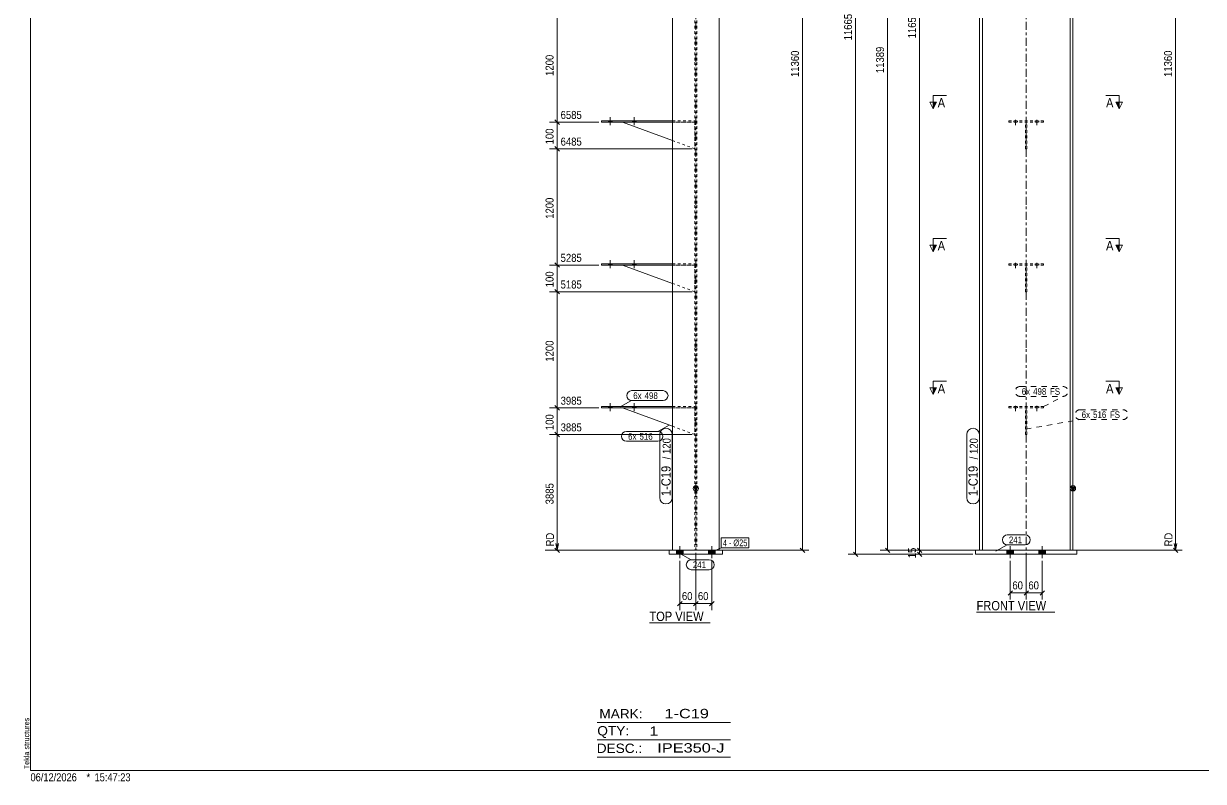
# Model space of a CAD drawing. Header units: millimetres. Extents: x 2 to 825, y 1 to 579.
# Drawn here: x 2.4 to 444.8, y 1 to 285.1 of the extents above; entities that cross this region are included whole.
import ezdxf

# ---------------------------------------------------------------- set-up
doc = ezdxf.new("R2010")
doc.units = ezdxf.units.MM
for name, pattern in [('XKITLINE00', [0]), ('XKITLINE01', [4, 1, -1, 1, -1]), ('XKITLINE02', [4, 2, -2]), ('XKITLINE03', [6, 3, -1, 1, -1])]:
    doc.linetypes.add(name, pattern=pattern)
for name, color, linetype, lineweight in [('Bolt', 3, 'Continuous', 0), ('BoltMark', 7, 'Continuous', 0), ('Dimensions', 7, 'Continuous', 0), ('DrawingSheet', 5, 'Continuous', 0), ('OtherObjectType', 7, 'Continuous', 0), ('Part', 2, 'Continuous', 0), ('PartMark', 7, 'Continuous', 0), ('Section', 6, 'Continuous', 0)]:
    doc.layers.add(name, color=color, linetype=linetype, lineweight=lineweight)
doc.styles.add('ARIAL', font='ARIAL.TTF')
doc.styles.add('ARIAL_NARROW', font='ARIALN.TTF')

# ---------------------------------------------------------------- blocks, each defined once
blk = doc.blocks.new('*A8')
at = {"layer": 'Bolt', "color": 3, "linetype": 'XKITLINE02', "lineweight": 0}
for p, q in [((373.65, 248.17), (373.65, 248.67)), ((373.65, 248.17), (373.65, 248.67)), ((374.35, 247.01), (374.35, 250.01)), ((374.35, 247.01), (374.35, 250.01)), ((375.05, 248.17), (375.05, 248.67)), ((375.05, 248.17), (375.05, 248.67)), ((381.65, 248.17), (381.65, 248.67)), ((381.65, 248.17), (381.65, 248.67)), ((382.35, 247.01), (382.35, 250.01)), ((382.35, 247.01), (382.35, 250.01)), ((383.05, 248.17), (383.05, 248.67)), ((383.05, 248.17), (383.05, 248.67))]:
    blk.add_line(p, q, dxfattribs=at)
blk = doc.blocks.new('*A9')
at = {"layer": 'Bolt', "color": 3, "linetype": 'XKITLINE02', "lineweight": 0}
for p, q in [((373.65, 194.59), (373.65, 195.09)), ((373.65, 194.59), (373.65, 195.09)), ((374.35, 193.43), (374.35, 196.43)), ((374.35, 193.43), (374.35, 196.43)), ((375.05, 194.59), (375.05, 195.09)), ((375.05, 194.59), (375.05, 195.09)), ((381.65, 194.59), (381.65, 195.09)), ((381.65, 194.59), (381.65, 195.09)), ((382.35, 193.43), (382.35, 196.43)), ((382.35, 193.43), (382.35, 196.43)), ((383.05, 194.59), (383.05, 195.09)), ((383.05, 194.59), (383.05, 195.09))]:
    blk.add_line(p, q, dxfattribs=at)
blk = doc.blocks.new('*A10')
at = {"layer": 'Bolt', "color": 3, "linetype": 'XKITLINE02', "lineweight": 0}
for p, q in [((374.35, 139.85), (374.35, 142.85)), ((374.35, 139.85), (374.35, 142.85)), ((382.35, 139.85), (382.35, 142.85)), ((382.35, 139.85), (382.35, 142.85)), ((373.65, 141.01), (373.65, 141.51)), ((373.65, 141.01), (373.65, 141.51)), ((375.05, 141.01), (375.05, 141.51)), ((375.05, 141.01), (375.05, 141.51)), ((381.65, 141.01), (381.65, 141.51)), ((381.65, 141.01), (381.65, 141.51)), ((383.05, 141.01), (383.05, 141.51)), ((383.05, 141.01), (383.05, 141.51))]:
    blk.add_line(p, q, dxfattribs=at)
blk = doc.blocks.new('*A11')
at = {"layer": 'Bolt'}
for points in [[(373.6, 87.6134), (373.6, 86.1134), (371.1, 86.1134), (371.1, 87.6134)], [(373.6, 87.6134), (373.6, 86.1134), (371.1, 86.1134), (371.1, 87.6134)], [(385.6, 87.6134), (385.6, 86.1134), (383.1, 86.1134), (383.1, 87.6134)], [(385.6, 87.6134), (385.6, 86.1134), (383.1, 86.1134), (383.1, 87.6134)]]:
    blk.add_hatch(color=3, dxfattribs=at).paths.add_polyline_path(points, flags=17)
at = {"layer": 'Bolt', "color": 3, "linetype": 'XKITLINE00', "lineweight": 0}
for p, q in [((372.35, 89.1134), (372.35, 84.6134)), ((372.35, 89.1134), (372.35, 84.6134)), ((384.35, 89.1134), (384.35, 84.6134)), ((384.35, 89.1134), (384.35, 84.6134)), ((371.1, 87.6134), (371.1, 86.1134)), ((371.1, 87.6134), (371.1, 86.1134)), ((373.6, 87.6134), (373.6, 86.1134)), ((373.6, 87.6134), (373.6, 86.1134)), ((383.1, 87.6134), (383.1, 86.1134)), ((383.1, 87.6134), (383.1, 86.1134)), ((385.6, 87.6134), (385.6, 86.1134)), ((385.6, 87.6134), (385.6, 86.1134))]:
    blk.add_line(p, q, dxfattribs=at)
blk = doc.blocks.new('*A12')
at = {"layer": 'Part'}
blk.add_hatch(color=2, dxfattribs=at).paths.add_polyline_path([(395.05, 111.32), (396.65, 111.32), (395.85, 109.92)], flags=17)
at = {"layer": 'Part', "color": 7, "linetype": 'XKITLINE03', "lineweight": 0}
for p, q in [((378.35, 431.49), (378.35, 492.69)), ((378.35, 377.91), (378.35, 431.39)), ((378.35, 324.33), (378.35, 377.81)), ((378.35, 270.75), (378.35, 324.23)), ((378.35, 217.17), (378.35, 270.65)), ((378.35, 163.59), (378.35, 217.07)), ((378.35, 110.01), (378.35, 163.49)), ((378.35, 77.61), (378.35, 109.91))]:
    blk.add_line(p, q, dxfattribs=at)
at = {"layer": 'Part', "color": 2, "linetype": 'XKITLINE00', "lineweight": 0}
for p, q in [((360.85, 431.49), (360.85, 482.69)), ((360.85, 482.69), (395.85, 482.69)), ((361.95, 482.69), (361.95, 431.49)), ((394.75, 482.69), (394.75, 431.49)), ((395.85, 482.69), (395.85, 431.49)), ((360.85, 377.91), (360.85, 431.39)), ((361.95, 431.39), (361.95, 377.91)), ((394.75, 431.39), (394.75, 377.91)), ((395.85, 431.39), (395.85, 377.91)), ((360.85, 324.33), (360.85, 377.81)), ((361.95, 377.81), (361.95, 324.33)), ((394.75, 377.81), (394.75, 324.33)), ((395.85, 377.81), (395.85, 324.33)), ((360.85, 270.75), (360.85, 324.23)), ((361.95, 324.23), (361.95, 270.75)), ((394.75, 324.23), (394.75, 270.75)), ((395.85, 324.23), (395.85, 270.75)), ((360.85, 217.17), (360.85, 270.65)), ((361.95, 270.65), (361.95, 217.17)), ((394.75, 270.65), (394.75, 217.17)), ((395.85, 270.65), (395.85, 217.17)), ((360.85, 163.59), (360.85, 217.07)), ((361.95, 217.07), (361.95, 163.59)), ((394.75, 217.07), (394.75, 163.59)), ((395.85, 217.07), (395.85, 163.59)), ((360.85, 110.01), (360.85, 163.49)), ((361.95, 163.49), (361.95, 110.01)), ((394.75, 163.49), (394.75, 110.01)), ((395.85, 163.49), (395.85, 110.01)), ((395.85, 109.92), (395.05, 111.32)), ((395.05, 111.32), (396.65, 111.32)), ((396.65, 111.32), (395.85, 109.92)), ((360.85, 87.61), (360.85, 109.91)), ((361.95, 109.91), (361.95, 87.61)), ((394.75, 109.91), (394.75, 87.61)), ((395.85, 109.91), (395.85, 87.61))]:
    blk.add_line(p, q, dxfattribs=at)
at = {"layer": 'Part', "color": 7, "linetype": 'XKITLINE01', "lineweight": 0}
blk.add_line((395.85, 87.61), (360.85, 87.61), dxfattribs=at)
at = {"layer": 'Part', "color": 2, "linetype": 'XKITLINE00', "lineweight": 0}
blk.add_circle((395.85, 110.82), 1, dxfattribs=at)
blk = doc.blocks.new('*A19')
at = {"layer": 'Part', "color": 7, "linetype": 'XKITLINE01', "lineweight": 0}
for p, q in [((378.6, 248.17), (378.1, 248.17)), ((378.1, 238.17), (378.1, 248.17)), ((378.1, 248.17), (378.6, 248.17)), ((378.6, 238.17), (378.6, 248.17)), ((378.6, 238.17), (378.1, 238.17))]:
    blk.add_line(p, q, dxfattribs=at)
blk = doc.blocks.new('*A20')
at = {"layer": 'Part', "color": 7, "linetype": 'XKITLINE01', "lineweight": 0}
for p, q in [((384.85, 248.67), (371.85, 248.67)), ((371.85, 248.17), (371.85, 248.67)), ((384.85, 248.17), (371.85, 248.17)), ((384.85, 248.17), (384.85, 248.67))]:
    blk.add_line(p, q, dxfattribs=at)
blk = doc.blocks.new('*A21')
at = {"layer": 'Part', "color": 7, "linetype": 'XKITLINE01', "lineweight": 0}
for p, q in [((378.6, 194.59), (378.1, 194.59)), ((378.1, 184.59), (378.1, 194.59)), ((378.1, 194.59), (378.6, 194.59)), ((378.6, 184.59), (378.6, 194.59)), ((378.6, 184.59), (378.1, 184.59))]:
    blk.add_line(p, q, dxfattribs=at)
blk = doc.blocks.new('*A22')
at = {"layer": 'Part', "color": 7, "linetype": 'XKITLINE01', "lineweight": 0}
for p, q in [((384.85, 195.09), (371.85, 195.09)), ((371.85, 194.59), (371.85, 195.09)), ((384.85, 194.59), (384.85, 195.09)), ((384.85, 194.59), (371.85, 194.59))]:
    blk.add_line(p, q, dxfattribs=at)
blk = doc.blocks.new('*A23')
at = {"layer": 'Part', "color": 7, "linetype": 'XKITLINE01', "lineweight": 0}
for p, q in [((378.6, 141.01), (378.1, 141.01)), ((378.1, 131.01), (378.1, 141.01)), ((378.1, 141.01), (378.6, 141.01)), ((378.6, 131.01), (378.6, 141.01)), ((378.6, 131.01), (378.1, 131.01))]:
    blk.add_line(p, q, dxfattribs=at)
blk = doc.blocks.new('*A24')
at = {"layer": 'Part', "color": 7, "linetype": 'XKITLINE01', "lineweight": 0}
for p, q in [((384.85, 141.51), (371.85, 141.51)), ((371.85, 141.01), (371.85, 141.51)), ((384.85, 141.01), (371.85, 141.01)), ((384.85, 141.01), (384.85, 141.51))]:
    blk.add_line(p, q, dxfattribs=at)
blk = doc.blocks.new('*A29')
at = {"layer": 'Part', "color": 2, "linetype": 'XKITLINE00', "lineweight": 0}
for p, q in [((397.35, 87.6134), (359.35, 87.6134)), ((359.35, 87.6134), (359.35, 86.1134)), ((397.35, 86.1134), (359.35, 86.1134)), ((397.35, 87.6134), (397.35, 86.1134))]:
    blk.add_line(p, q, dxfattribs=at)
blk = doc.blocks.new('*A35')
at = {"layer": 'Bolt'}
for points in [[(221.65, 248.17), (221.65, 248.67), (223.05, 248.67), (223.05, 248.17)], [(221.65, 248.17), (221.65, 248.67), (223.05, 248.67), (223.05, 248.17)], [(230.65, 248.17), (230.65, 248.67), (232.05, 248.67), (232.05, 248.17)], [(230.65, 248.17), (230.65, 248.67), (232.05, 248.67), (232.05, 248.17)]]:
    blk.add_hatch(color=3, dxfattribs=at).paths.add_polyline_path(points, flags=17)
at = {"layer": 'Bolt', "color": 3, "linetype": 'XKITLINE00', "lineweight": 0}
for p, q in [((221.65, 248.17), (221.65, 248.67)), ((221.65, 248.17), (221.65, 248.67)), ((222.35, 247.01), (222.35, 250.01)), ((222.35, 247.01), (222.35, 250.01)), ((223.05, 248.17), (223.05, 248.67)), ((223.05, 248.17), (223.05, 248.67)), ((230.65, 248.17), (230.65, 248.67)), ((230.65, 248.17), (230.65, 248.67)), ((231.35, 247.01), (231.35, 250.01)), ((231.35, 247.01), (231.35, 250.01)), ((232.05, 248.17), (232.05, 248.67)), ((232.05, 248.17), (232.05, 248.67))]:
    blk.add_line(p, q, dxfattribs=at)
blk = doc.blocks.new('*A36')
at = {"layer": 'Bolt'}
for points in [[(221.65, 194.59), (221.65, 195.09), (223.05, 195.09), (223.05, 194.59)], [(221.65, 194.59), (221.65, 195.09), (223.05, 195.09), (223.05, 194.59)], [(230.65, 194.59), (230.65, 195.09), (232.05, 195.09), (232.05, 194.59)], [(230.65, 194.59), (230.65, 195.09), (232.05, 195.09), (232.05, 194.59)]]:
    blk.add_hatch(color=3, dxfattribs=at).paths.add_polyline_path(points, flags=17)
at = {"layer": 'Bolt', "color": 3, "linetype": 'XKITLINE00', "lineweight": 0}
for p, q in [((221.65, 194.59), (221.65, 195.09)), ((221.65, 194.59), (221.65, 195.09)), ((222.35, 193.43), (222.35, 196.43)), ((222.35, 193.43), (222.35, 196.43)), ((223.05, 194.59), (223.05, 195.09)), ((223.05, 194.59), (223.05, 195.09)), ((230.65, 194.59), (230.65, 195.09)), ((230.65, 194.59), (230.65, 195.09)), ((231.35, 193.43), (231.35, 196.43)), ((231.35, 193.43), (231.35, 196.43)), ((232.05, 194.59), (232.05, 195.09)), ((232.05, 194.59), (232.05, 195.09))]:
    blk.add_line(p, q, dxfattribs=at)
blk = doc.blocks.new('*A37')
at = {"layer": 'Bolt'}
for points in [[(221.65, 141.01), (221.65, 141.51), (223.05, 141.51), (223.05, 141.01)], [(221.65, 141.01), (221.65, 141.51), (223.05, 141.51), (223.05, 141.01)], [(230.65, 141.01), (230.65, 141.51), (232.05, 141.51), (232.05, 141.01)], [(230.65, 141.01), (230.65, 141.51), (232.05, 141.51), (232.05, 141.01)]]:
    blk.add_hatch(color=3, dxfattribs=at).paths.add_polyline_path(points, flags=17)
at = {"layer": 'Bolt', "color": 3, "linetype": 'XKITLINE00', "lineweight": 0}
for p, q in [((222.35, 139.85), (222.35, 142.85)), ((222.35, 139.85), (222.35, 142.85)), ((231.35, 139.85), (231.35, 142.85)), ((231.35, 139.85), (231.35, 142.85)), ((221.65, 141.01), (221.65, 141.51)), ((221.65, 141.01), (221.65, 141.51)), ((223.05, 141.01), (223.05, 141.51)), ((223.05, 141.01), (223.05, 141.51)), ((230.65, 141.01), (230.65, 141.51)), ((230.65, 141.01), (230.65, 141.51)), ((232.05, 141.01), (232.05, 141.51)), ((232.05, 141.01), (232.05, 141.51))]:
    blk.add_line(p, q, dxfattribs=at)
blk = doc.blocks.new('*A38')
at = {"layer": 'Bolt'}
for points in [[(249.7, 87.6134), (249.7, 86.1134), (247.2, 86.1134), (247.2, 87.6134)], [(249.7, 87.6134), (249.7, 86.1134), (247.2, 86.1134), (247.2, 87.6134)], [(261.7, 87.6134), (261.7, 86.1134), (259.2, 86.1134), (259.2, 87.6134)], [(261.7, 87.6134), (261.7, 86.1134), (259.2, 86.1134), (259.2, 87.6134)]]:
    blk.add_hatch(color=3, dxfattribs=at).paths.add_polyline_path(points, flags=17)
at = {"layer": 'Bolt', "color": 3, "linetype": 'XKITLINE00', "lineweight": 0}
for p, q in [((248.45, 89.1134), (248.45, 84.6134)), ((248.45, 89.1134), (248.45, 84.6134)), ((260.45, 89.1134), (260.45, 84.6134)), ((260.45, 89.1134), (260.45, 84.6134)), ((247.2, 87.6134), (247.2, 86.1134)), ((247.2, 87.6134), (247.2, 86.1134)), ((249.7, 87.6134), (249.7, 86.1134)), ((249.7, 87.6134), (249.7, 86.1134)), ((259.2, 87.6134), (259.2, 86.1134)), ((259.2, 87.6134), (259.2, 86.1134)), ((261.7, 87.6134), (261.7, 86.1134)), ((261.7, 87.6134), (261.7, 86.1134))]:
    blk.add_line(p, q, dxfattribs=at)
blk = doc.blocks.new('*A39')
at = {"layer": 'Part'}
blk.add_hatch(color=2, dxfattribs=at).paths.add_polyline_path([(253.65, 111.32), (255.25, 111.32), (254.45, 109.92)], flags=17)
at = {"layer": 'Part', "color": 7, "linetype": 'XKITLINE03', "lineweight": 0}
for p, q in [((254.45, 431.49), (254.45, 492.69)), ((254.45, 377.91), (254.45, 431.39)), ((254.45, 324.33), (254.45, 377.81)), ((254.45, 270.75), (254.45, 324.23)), ((254.45, 217.17), (254.45, 270.65)), ((254.45, 163.59), (254.45, 217.07)), ((254.45, 110.01), (254.45, 163.49)), ((254.45, 77.61), (254.45, 109.91))]:
    blk.add_line(p, q, dxfattribs=at)
at = {"layer": 'Part', "color": 2, "linetype": 'XKITLINE00', "lineweight": 0}
for p, q in [((245.7, 431.49), (245.7, 482.69)), ((245.7, 482.69), (263.2, 482.69)), ((263.2, 431.49), (263.2, 482.69)), ((245.7, 377.91), (245.7, 431.39)), ((263.2, 377.91), (263.2, 431.39)), ((245.7, 324.33), (245.7, 377.81)), ((263.2, 324.33), (263.2, 377.81)), ((245.7, 270.75), (245.7, 324.23)), ((263.2, 270.75), (263.2, 324.23)), ((245.7, 217.17), (245.7, 270.65)), ((263.2, 217.17), (263.2, 270.65)), ((245.7, 163.59), (245.7, 217.07)), ((263.2, 163.59), (263.2, 217.07)), ((245.7, 110.01), (245.7, 163.49)), ((263.2, 110.01), (263.2, 163.49)), ((254.45, 109.92), (253.65, 111.32)), ((253.65, 111.32), (255.25, 111.32)), ((255.25, 111.32), (254.45, 109.92)), ((245.7, 87.61), (245.7, 109.91)), ((263.2, 87.61), (263.2, 109.91))]:
    blk.add_line(p, q, dxfattribs=at)
at = {"layer": 'Part', "color": 7, "linetype": 'XKITLINE01', "lineweight": 0}
for p, q in [((254.1, 482.69), (254.1, 431.49)), ((254.8, 482.69), (254.8, 431.49)), ((254.1, 431.39), (254.1, 377.91)), ((254.8, 431.39), (254.8, 377.91)), ((254.1, 377.81), (254.1, 324.33)), ((254.8, 377.81), (254.8, 324.33)), ((254.1, 324.23), (254.1, 270.75)), ((254.8, 324.23), (254.8, 270.75)), ((254.1, 270.65), (254.1, 217.17)), ((254.8, 270.65), (254.8, 217.17)), ((254.1, 217.07), (254.1, 163.59)), ((254.8, 217.07), (254.8, 163.59)), ((254.1, 163.49), (254.1, 110.01)), ((254.8, 163.49), (254.8, 110.01)), ((254.1, 109.91), (254.1, 87.61)), ((254.8, 109.91), (254.8, 87.61)), ((245.7, 87.61), (263.2, 87.61))]:
    blk.add_line(p, q, dxfattribs=at)
at = {"layer": 'Part', "color": 2, "linetype": 'XKITLINE00', "lineweight": 0}
blk.add_circle((254.45, 110.82), 1, dxfattribs=at)
blk = doc.blocks.new('*A46')
at = {"layer": 'Part', "color": 2, "linetype": 'XKITLINE00', "lineweight": 0}
blk.add_line((245.7, 241.27), (226.95, 248.17), dxfattribs=at)
at = {"layer": 'Part', "color": 7, "linetype": 'XKITLINE01', "lineweight": 0}
for p, q in [((226.95, 248.17), (254.1, 248.17)), ((254.1, 248.17), (254.1, 238.17)), ((254.1, 238.17), (245.7, 241.27))]:
    blk.add_line(p, q, dxfattribs=at)
blk = doc.blocks.new('*A47')
at = {"layer": 'Part', "color": 2, "linetype": 'XKITLINE00', "lineweight": 0}
for p, q in [((219.1, 248.67), (245.7, 248.67)), ((219.1, 248.67), (219.1, 248.17)), ((219.1, 248.17), (245.7, 248.17))]:
    blk.add_line(p, q, dxfattribs=at)
at = {"layer": 'Part', "color": 7, "linetype": 'XKITLINE01', "lineweight": 0}
for p, q in [((245.7, 248.67), (254.1, 248.67)), ((245.7, 248.17), (254.1, 248.17)), ((254.1, 248.67), (254.1, 248.17))]:
    blk.add_line(p, q, dxfattribs=at)
blk = doc.blocks.new('*A48')
at = {"layer": 'Part', "color": 2, "linetype": 'XKITLINE00', "lineweight": 0}
blk.add_line((245.7, 187.69), (226.95, 194.59), dxfattribs=at)
at = {"layer": 'Part', "color": 7, "linetype": 'XKITLINE01', "lineweight": 0}
for p, q in [((226.95, 194.59), (254.1, 194.59)), ((254.1, 194.59), (254.1, 184.59)), ((254.1, 184.59), (245.7, 187.69))]:
    blk.add_line(p, q, dxfattribs=at)
blk = doc.blocks.new('*A49')
at = {"layer": 'Part', "color": 2, "linetype": 'XKITLINE00', "lineweight": 0}
for p, q in [((219.1, 195.09), (245.7, 195.09)), ((219.1, 195.09), (219.1, 194.59)), ((219.1, 194.59), (245.7, 194.59))]:
    blk.add_line(p, q, dxfattribs=at)
at = {"layer": 'Part', "color": 7, "linetype": 'XKITLINE01', "lineweight": 0}
for p, q in [((245.7, 195.09), (254.1, 195.09)), ((254.1, 195.09), (254.1, 194.59)), ((245.7, 194.59), (254.1, 194.59))]:
    blk.add_line(p, q, dxfattribs=at)
blk = doc.blocks.new('*A50')
at = {"layer": 'Part', "color": 2, "linetype": 'XKITLINE00', "lineweight": 0}
blk.add_line((245.7, 134.11), (226.95, 141.01), dxfattribs=at)
at = {"layer": 'Part', "color": 7, "linetype": 'XKITLINE01', "lineweight": 0}
for p, q in [((226.95, 141.01), (254.1, 141.01)), ((254.1, 141.01), (254.1, 131.01)), ((254.1, 131.01), (245.7, 134.11))]:
    blk.add_line(p, q, dxfattribs=at)
blk = doc.blocks.new('*A51')
at = {"layer": 'Part', "color": 2, "linetype": 'XKITLINE00', "lineweight": 0}
for p, q in [((219.1, 141.51), (245.7, 141.51)), ((219.1, 141.51), (219.1, 141.01)), ((219.1, 141.01), (245.7, 141.01))]:
    blk.add_line(p, q, dxfattribs=at)
at = {"layer": 'Part', "color": 7, "linetype": 'XKITLINE01', "lineweight": 0}
for p, q in [((245.7, 141.51), (254.1, 141.51)), ((245.7, 141.01), (254.1, 141.01)), ((254.1, 141.51), (254.1, 141.01))]:
    blk.add_line(p, q, dxfattribs=at)
blk = doc.blocks.new('*A56')
at = {"layer": 'Part', "color": 2, "linetype": 'XKITLINE00', "lineweight": 0}
for p, q in [((244.45, 86.1134), (244.45, 87.6134)), ((244.45, 87.6134), (264.45, 87.6134)), ((264.45, 86.1134), (244.45, 86.1134)), ((264.45, 87.6134), (264.45, 86.1134))]:
    blk.add_line(p, q, dxfattribs=at)
blk = doc.blocks.new('*A66')
at = {"layer": 'DrawingSheet', "color": 5, "linetype": 'XKITLINE00', "lineweight": 0}
for p, q in [((5, 579), (5, 5)), ((5, 5), (825, 5))]:
    blk.add_line(p, q, dxfattribs=at)
at = {"layer": 'DrawingSheet', "color": 5, "style": 'ARIAL', "width": 0.85}
blk.add_text('Tekla structures', height=2, rotation=90, dxfattribs=at).set_placement((4.5, 5.5))
blk = doc.blocks.new('*A70')
at = {"layer": 'OtherObjectType', "color": 6, "linetype": 'XKITLINE00', "lineweight": 0}
for p, q in [((217.5, 23), (267.5, 23)), ((217.5, 16.5), (267.5, 16.5)), ((217.5, 10), (267.5, 10))]:
    blk.add_line(p, q, dxfattribs=at)
at = {"layer": 'OtherObjectType', "color": 6, "style": 'ARIAL_NARROW'}
for s, width, p in [('MARK:', 1.275, (218.27, 24.58)), ('1-C19', 1.525501, (242.69, 24.65)), ('QTY:', 1.275, (217.5, 18.19)), ('1', 1.525501, (236.99, 18.05)), ('DESC.:', 1.275, (217.29, 11.63)), ('IPE350-J', 1.525501, (240, 11.79))]:
    blk.add_text(s, height=3.5, dxfattribs=dict(at, width=width)).set_placement(p)
blk = doc.blocks.new('*A73')
at = {"layer": 'OtherObjectType', "color": 7, "style": 'ARIAL_NARROW', "width": 1.008832}
for s, p in [('06/12/2026', (4.99, 1)), ('*', (26, 1)), ('15:47:23', (29, 1))]:
    blk.add_text(s, height=3, dxfattribs=at).set_placement(p)
blk = doc.blocks.new('*A74')
at = {"layer": 'Dimensions', "color": 7, "linetype": 'XKITLINE00', "lineweight": 0}
for p, q in [((359.85, 482.69), (311.5, 482.69)), ((313.5, 483.54), (315.2, 481.84)), ((314.35, 86.11), (314.35, 482.69)), ((358.35, 86.11), (311.5, 86.11)), ((313.5, 86.96), (315.2, 85.26))]:
    blk.add_line(p, q, dxfattribs=at)
at = {"layer": 'Dimensions', "color": 3}
for p in [(314.35, 482.69), (314.35, 86.11)]:
    blk.add_point(p, dxfattribs=at)
at = {"layer": 'Dimensions', "color": 3, "style": 'ARIAL', "width": 0.85}
blk.add_text('11665', height=3, rotation=90.0002, dxfattribs=at).set_placement((313, 278.84))
blk = doc.blocks.new('*A75')
at = {"layer": 'Dimensions', "color": 7, "linetype": 'XKITLINE00', "lineweight": 0}
for p, q in [((359.85, 87.61), (335.5, 87.61)), ((358.35, 86.11), (335.5, 86.11)), ((337.5, 88.46), (339.2, 86.76)), ((337.5, 86.96), (339.2, 85.26)), ((338.35, 86.11), (338.35, 87.61))]:
    blk.add_line(p, q, dxfattribs=at)
at = {"layer": 'Dimensions', "color": 3}
for p in [(338.35, 87.61), (338.35, 86.11)]:
    blk.add_point(p, dxfattribs=at)
at = {"layer": 'Dimensions', "color": 3, "style": 'ARIAL', "width": 0.85}
blk.add_text('15', height=3, rotation=90.0002, dxfattribs=at).set_placement((337, 84.64))
blk = doc.blocks.new('*A76')
at = {"layer": 'Dimensions', "color": 7, "linetype": 'XKITLINE00', "lineweight": 0}
for p, q in [((399.4, 453.71), (436.75, 453.71)), ((433.5, 454.56), (435.2, 452.87)), ((434.35, 87.61), (434.35, 453.71)), ((434.35, 94.84), (434.35, 87.61)), ((433.85, 90.11), (434.35, 87.61)), ((434.85, 90.11), (434.35, 87.61)), ((396.85, 87.61), (436.75, 87.61)), ((396.85, 87.61), (436.75, 87.61)), ((433.5, 88.46), (435.2, 86.76))]:
    blk.add_line(p, q, dxfattribs=at)
at = {"layer": 'Dimensions', "color": 3}
for p in [(434.35, 453.71), (434.35, 87.61)]:
    blk.add_point(p, dxfattribs=at)
at = {"layer": 'Dimensions', "color": 7}
blk.add_point((434.35, 87.61), dxfattribs=at)
at = {"layer": 'Dimensions', "color": 3, "style": 'ARIAL', "width": 0.85}
blk.add_text('11360', height=3, dxfattribs=at).set_placement((417.42, 454.91))
for s, p in [('11360', (433, 265.1)), ('RD', (433.15, 89.06))]:
    blk.add_text(s, height=3, rotation=90.0002, dxfattribs=at).set_placement(p)
blk = doc.blocks.new('*A82')
at = {"layer": 'Dimensions', "color": 7, "linetype": 'XKITLINE00', "lineweight": 0}
for p, q in [((378.35, 86.61), (378.35, 69.21)), ((372.35, 83.61), (372.35, 69.21)), ((373.2, 72.46), (371.5, 70.76)), ((372.35, 71.61), (378.35, 71.61)), ((379.2, 72.46), (377.5, 70.76))]:
    blk.add_line(p, q, dxfattribs=at)
at = {"layer": 'Dimensions', "color": 3}
for p in [(372.35, 71.61), (378.35, 71.61)]:
    blk.add_point(p, dxfattribs=at)
at = {"layer": 'Dimensions', "color": 3, "style": 'ARIAL', "width": 0.85}
blk.add_text('60', height=3, dxfattribs=at).set_placement((373.12, 72.96))
blk = doc.blocks.new('*A83')
at = {"layer": 'Dimensions', "color": 7, "linetype": 'XKITLINE00', "lineweight": 0}
for p, q in [((378.35, 86.61), (378.35, 69.21)), ((384.35, 83.61), (384.35, 69.21)), ((379.2, 72.46), (377.5, 70.76)), ((378.35, 71.61), (384.35, 71.61)), ((385.2, 72.46), (383.5, 70.76))]:
    blk.add_line(p, q, dxfattribs=at)
at = {"layer": 'Dimensions', "color": 3}
for p in [(378.35, 71.61), (384.35, 71.61)]:
    blk.add_point(p, dxfattribs=at)
at = {"layer": 'Dimensions', "color": 3, "style": 'ARIAL', "width": 0.85}
blk.add_text('60', height=3, dxfattribs=at).set_placement((379.12, 72.96))
blk = doc.blocks.new('*A84')
at = {"layer": 'PartMark', "color": 7, "linetype": 'XKITLINE00', "lineweight": 0}
for p, q in [((371.22, 93.38), (377.98, 93.38)), ((366.98, 87.28), (371.22, 89.68)), ((371.22, 89.68), (377.98, 89.68))]:
    blk.add_line(p, q, dxfattribs=at)
for centre, start, end in [((371.22, 91.53), 90, 270), ((377.98, 91.53), 270, 90)]:
    blk.add_arc(centre, 1.85, start, end, dxfattribs=at)
at = {"layer": 'PartMark', "color": 3, "style": 'ARIAL', "width": 0.85}
blk.add_text('241', height=2.5, dxfattribs=at).set_placement((371.82, 90.28))
blk = doc.blocks.new('*A85')
at = {"layer": 'PartMark', "color": 7, "linetype": 'XKITLINE00', "lineweight": 0}
for p, q in [((356.05, 107.36), (356.05, 131.01)), ((360.75, 107.36), (360.75, 131.01))]:
    blk.add_line(p, q, dxfattribs=at)
for centre, start, end in [((358.4, 131.01), 360, 180), ((358.4, 107.36), 180, 360)]:
    blk.add_arc(centre, 2.35, start, end, dxfattribs=at)
at = {"layer": 'PartMark', "color": 3, "style": 'ARIAL', "width": 0.85}
for s, p in [('120', (360.15, 123.74)), ('/', (360.15, 121.72))]:
    blk.add_text(s, height=3, rotation=90.0002, dxfattribs=at).set_placement(p)
at = {"layer": 'PartMark', "color": 1, "style": 'ARIAL', "width": 0.85}
blk.add_text('1-C19', height=3.5, rotation=90.0002, dxfattribs=at).set_placement((360.15, 107.96))
blk = doc.blocks.new('*A86')
at = {"layer": 'PartMark', "color": 7, "linetype": 'XKITLINE02', "lineweight": 0}
for p, q in [((376.03, 149.03), (392.08, 149.03)), ((376.03, 145.33), (392.08, 145.33)), ((384.85, 141.51), (392.08, 145.33))]:
    blk.add_line(p, q, dxfattribs=at)
for centre, start, end in [((376.03, 147.18), 90, 270), ((392.08, 147.18), 270, 90)]:
    blk.add_arc(centre, 1.85, start, end, dxfattribs=at)
at = {"layer": 'PartMark', "color": 3, "style": 'ARIAL', "width": 0.85}
for s, p in [('6x', (376.63, 145.93)), ('498', (380.9, 145.93)), ('FS', (387.22, 145.93))]:
    blk.add_text(s, height=2.5, dxfattribs=at).set_placement(p)
blk = doc.blocks.new('*A87')
at = {"layer": 'PartMark', "color": 7, "linetype": 'XKITLINE02', "lineweight": 0}
for p, q in [((398.52, 140.33), (414.56, 140.33)), ((378.23, 133.04), (398.52, 136.63)), ((398.52, 136.63), (414.56, 136.63))]:
    blk.add_line(p, q, dxfattribs=at)
for centre, start, end in [((398.52, 138.48), 90, 270), ((414.56, 138.48), 270, 90)]:
    blk.add_arc(centre, 1.85, start, end, dxfattribs=at)
at = {"layer": 'PartMark', "color": 3, "style": 'ARIAL', "width": 0.85}
for s, p in [('6x', (399.12, 137.23)), ('516', (403.39, 137.23)), ('FS', (409.7, 137.23))]:
    blk.add_text(s, height=2.5, dxfattribs=at).set_placement(p)
blk = doc.blocks.new('*A90')
at = {"layer": 'Section'}
for points in [[(344.63, 255.67), (343.38, 253.17), (343.38, 255.67)], [(413.12, 255.67), (413.12, 253.17), (411.87, 255.67)]]:
    blk.add_hatch(color=3, dxfattribs=at).paths.add_polyline_path(points, flags=17)
at = {"layer": 'Section', "color": 1, "linetype": 'XKITLINE00', "lineweight": 0}
for p, q in [((343.38, 258.17), (348.38, 258.17)), ((343.38, 258.17), (343.38, 253.17)), ((413.12, 258.17), (408.12, 258.17)), ((413.12, 258.17), (413.12, 253.17))]:
    blk.add_line(p, q, dxfattribs=at)
at = {"layer": 'Section', "color": 3, "linetype": 'XKITLINE00', "lineweight": 0}
for p, q in [((343.38, 253.17), (342.13, 255.67)), ((344.63, 255.67), (342.13, 255.67)), ((343.38, 253.17), (344.63, 255.67)), ((411.87, 255.67), (414.37, 255.67)), ((413.12, 253.17), (411.87, 255.67)), ((414.37, 255.67), (413.12, 253.17))]:
    blk.add_line(p, q, dxfattribs=at)
at = {"layer": 'Section', "color": 7, "style": 'ARIAL', "width": 0.85}
for p in [(345.13, 253.67), (408.25, 253.67)]:
    blk.add_text('A', height=3.5, dxfattribs=at).set_placement(p)
blk = doc.blocks.new('*A92')
at = {"layer": 'Section'}
for points in [[(344.63, 202.09), (343.38, 199.59), (343.38, 202.09)], [(413.12, 202.09), (413.12, 199.59), (411.87, 202.09)]]:
    blk.add_hatch(color=3, dxfattribs=at).paths.add_polyline_path(points, flags=17)
at = {"layer": 'Section', "color": 1, "linetype": 'XKITLINE00', "lineweight": 0}
for p, q in [((343.38, 204.59), (348.38, 204.59)), ((343.38, 204.59), (343.38, 199.59)), ((413.12, 204.59), (408.12, 204.59)), ((413.12, 204.59), (413.12, 199.59))]:
    blk.add_line(p, q, dxfattribs=at)
at = {"layer": 'Section', "color": 3, "linetype": 'XKITLINE00', "lineweight": 0}
for p, q in [((343.38, 199.59), (342.13, 202.09)), ((344.63, 202.09), (342.13, 202.09)), ((343.38, 199.59), (344.63, 202.09)), ((411.87, 202.09), (414.37, 202.09)), ((413.12, 199.59), (411.87, 202.09)), ((414.37, 202.09), (413.12, 199.59))]:
    blk.add_line(p, q, dxfattribs=at)
at = {"layer": 'Section', "color": 7, "style": 'ARIAL', "width": 0.85}
for p in [(345.13, 200.09), (408.25, 200.09)]:
    blk.add_text('A', height=3.5, dxfattribs=at).set_placement(p)
blk = doc.blocks.new('*A93')
at = {"layer": 'Section'}
for points in [[(344.63, 148.51), (343.38, 146.01), (343.38, 148.51)], [(413.12, 148.51), (413.12, 146.01), (411.87, 148.51)]]:
    blk.add_hatch(color=3, dxfattribs=at).paths.add_polyline_path(points, flags=17)
at = {"layer": 'Section', "color": 1, "linetype": 'XKITLINE00', "lineweight": 0}
for p, q in [((343.38, 151.01), (348.38, 151.01)), ((343.38, 151.01), (343.38, 146.01)), ((413.12, 151.01), (408.12, 151.01)), ((413.12, 151.01), (413.12, 146.01))]:
    blk.add_line(p, q, dxfattribs=at)
at = {"layer": 'Section', "color": 3, "linetype": 'XKITLINE00', "lineweight": 0}
for p, q in [((343.38, 146.01), (342.13, 148.51)), ((344.63, 148.51), (342.13, 148.51)), ((343.38, 146.01), (344.63, 148.51)), ((411.87, 148.51), (414.37, 148.51)), ((413.12, 146.01), (411.87, 148.51)), ((414.37, 148.51), (413.12, 146.01))]:
    blk.add_line(p, q, dxfattribs=at)
at = {"layer": 'Section', "color": 7, "style": 'ARIAL', "width": 0.85}
for p in [(345.13, 146.51), (408.25, 146.51)]:
    blk.add_text('A', height=3.5, dxfattribs=at).set_placement(p)
blk = doc.blocks.new('*A97')
at = {"layer": 'OtherObjectType', "color": 7, "linetype": 'XKITLINE00', "lineweight": 0}
blk.add_line((359.7, 64.36), (389, 64.36), dxfattribs=at)
at = {"layer": 'OtherObjectType', "color": 7, "style": 'ARIAL', "width": 0.85}
blk.add_text('FRONT VIEW', height=3.5, dxfattribs=at).set_placement((359.7, 65.11))
blk = doc.blocks.new('*A98')
at = {"layer": 'Dimensions', "color": 7, "linetype": 'XKITLINE00', "lineweight": 0}
for p, q in [((359.85, 482.69), (335.5, 482.69)), ((337.5, 483.54), (339.2, 481.84)), ((338.35, 87.61), (338.35, 482.69)), ((359.85, 87.61), (335.5, 87.61)), ((337.5, 88.46), (339.2, 86.76))]:
    blk.add_line(p, q, dxfattribs=at)
at = {"layer": 'Dimensions', "color": 3}
for p in [(338.35, 482.69), (338.35, 87.61)]:
    blk.add_point(p, dxfattribs=at)
at = {"layer": 'Dimensions', "color": 3, "style": 'ARIAL', "width": 0.85}
blk.add_text('11650', height=3, rotation=90.0002, dxfattribs=at).set_placement((337, 279.59))
blk = doc.blocks.new('*A99')
at = {"layer": 'Dimensions', "color": 7, "linetype": 'XKITLINE00', "lineweight": 0}
for p, q in [((361.15, 456.6), (323.5, 456.6)), ((325.5, 457.45), (327.2, 455.76)), ((326.35, 87.61), (326.35, 456.6)), ((359.85, 87.61), (323.5, 87.61)), ((325.5, 88.46), (327.2, 86.76))]:
    blk.add_line(p, q, dxfattribs=at)
at = {"layer": 'Dimensions', "color": 3}
for p in [(326.35, 456.6), (326.35, 87.61)]:
    blk.add_point(p, dxfattribs=at)
at = {"layer": 'Dimensions', "color": 3, "style": 'ARIAL', "width": 0.85}
blk.add_text('11389', height=3, dxfattribs=at).set_placement((327.65, 457.8))
blk.add_text('11389', height=3, rotation=90.0002, dxfattribs=at).set_placement((325, 266.55))
blk = doc.blocks.new('*A102')
at = {"layer": 'Dimensions', "color": 7, "linetype": 'XKITLINE00', "lineweight": 0}
for p, q in [((258.95, 453.69), (296.85, 453.69)), ((293.6, 454.54), (295.3, 452.84)), ((294.45, 87.61), (294.45, 453.69)), ((264.2, 87.61), (296.85, 87.61)), ((293.6, 88.46), (295.3, 86.76))]:
    blk.add_line(p, q, dxfattribs=at)
at = {"layer": 'Dimensions', "color": 3}
for p in [(294.45, 453.69), (294.45, 87.61)]:
    blk.add_point(p, dxfattribs=at)
at = {"layer": 'Dimensions', "color": 3, "style": 'ARIAL', "width": 0.85}
blk.add_text('11360', height=3, dxfattribs=at).set_placement((277.52, 454.89))
blk.add_text('11360', height=3, rotation=90.0002, dxfattribs=at).set_placement((293.1, 265.09))
blk = doc.blocks.new('*A103')
at = {"layer": 'Dimensions', "color": 7, "linetype": 'XKITLINE00', "lineweight": 0}
for p, q in [((201.6, 239.02), (203.3, 237.32)), ((253.1, 238.17), (199.6, 238.17)), ((202.45, 194.59), (202.45, 238.17)), ((201.6, 195.44), (203.3, 193.74)), ((218.1, 194.59), (199.6, 194.59))]:
    blk.add_line(p, q, dxfattribs=at)
at = {"layer": 'Dimensions', "color": 3}
for p in [(202.45, 238.17), (202.45, 194.59)]:
    blk.add_point(p, dxfattribs=at)
at = {"layer": 'Dimensions', "color": 3, "style": 'ARIAL', "width": 0.85}
blk.add_text('6485', height=3, dxfattribs=at).set_placement((203.75, 239.37))
blk.add_text('1200', height=3, rotation=90.0002, dxfattribs=at).set_placement((201.1, 211.93))
blk = doc.blocks.new('*A104')
at = {"layer": 'Dimensions', "color": 7, "linetype": 'XKITLINE00', "lineweight": 0}
for p, q in [((218.1, 248.17), (199.6, 248.17)), ((201.6, 249.02), (203.3, 247.32)), ((202.45, 238.17), (202.45, 248.17)), ((201.6, 239.02), (203.3, 237.32)), ((253.1, 238.17), (199.6, 238.17))]:
    blk.add_line(p, q, dxfattribs=at)
at = {"layer": 'Dimensions', "color": 3}
for p in [(202.45, 248.17), (202.45, 238.17)]:
    blk.add_point(p, dxfattribs=at)
at = {"layer": 'Dimensions', "color": 3, "style": 'ARIAL', "width": 0.85}
blk.add_text('6585', height=3, dxfattribs=at).set_placement((203.75, 249.37))
blk.add_text('100', height=3, rotation=90.0002, dxfattribs=at).set_placement((201.1, 239.84))
blk = doc.blocks.new('*A105')
at = {"layer": 'Dimensions', "color": 7, "linetype": 'XKITLINE00', "lineweight": 0}
for p, q in [((201.6, 292.6), (203.3, 290.9)), ((253.1, 291.75), (199.6, 291.75)), ((202.45, 248.17), (202.45, 291.75)), ((218.1, 248.17), (199.6, 248.17)), ((201.6, 249.02), (203.3, 247.32))]:
    blk.add_line(p, q, dxfattribs=at)
at = {"layer": 'Dimensions', "color": 3}
for p in [(202.45, 291.75), (202.45, 248.17)]:
    blk.add_point(p, dxfattribs=at)
at = {"layer": 'Dimensions', "color": 3, "style": 'ARIAL', "width": 0.85}
blk.add_text('7785', height=3, dxfattribs=at).set_placement((203.75, 292.95))
blk.add_text('1200', height=3, rotation=90.0002, dxfattribs=at).set_placement((201.1, 265.51))
blk = doc.blocks.new('*A115')
at = {"layer": 'BoltMark', "color": 7, "linetype": 'XKITLINE00', "lineweight": 0}
for p, q in [((260.45, 86.86), (263.99, 88.55)), ((263.99, 92.25), (274.28, 92.25)), ((263.99, 88.55), (263.99, 92.25)), ((263.99, 88.55), (274.28, 88.55)), ((274.28, 88.55), (274.28, 92.25))]:
    blk.add_line(p, q, dxfattribs=at)
at = {"layer": 'BoltMark', "color": 3, "style": 'ARIAL_NARROW', "width": 0.85}
for s, p in [('4', (264.59, 89.15)), ('-', (266.86, 89.15)), ('Ø25', (268.51, 89.15))]:
    blk.add_text(s, height=2.5, dxfattribs=at).set_placement(p)
blk = doc.blocks.new('*A116')
at = {"layer": 'PartMark', "color": 7, "linetype": 'XKITLINE00', "lineweight": 0}
for p, q in [((248.48, 86.44), (252.72, 84.05)), ((252.72, 84.05), (259.48, 84.05)), ((252.72, 80.35), (259.48, 80.35))]:
    blk.add_line(p, q, dxfattribs=at)
for centre, start, end in [((252.72, 82.2), 90, 270), ((259.48, 82.2), 270, 90)]:
    blk.add_arc(centre, 1.85, start, end, dxfattribs=at)
at = {"layer": 'PartMark', "color": 3, "style": 'ARIAL', "width": 0.85}
blk.add_text('241', height=2.5, dxfattribs=at).set_placement((253.32, 80.95))
blk = doc.blocks.new('*A121')
at = {"layer": 'PartMark', "color": 7, "linetype": 'XKITLINE00', "lineweight": 0}
for p, q in [((240.9, 107.36), (240.9, 131.01)), ((245.6, 107.36), (245.6, 131.01))]:
    blk.add_line(p, q, dxfattribs=at)
for centre, start, end in [((243.25, 131.01), 0, 180), ((243.25, 107.36), 180, 0)]:
    blk.add_arc(centre, 2.35, start, end, dxfattribs=at)
at = {"layer": 'PartMark', "color": 3, "style": 'ARIAL', "width": 0.85}
for s, p in [('120', (245, 123.74)), ('/', (245, 121.72))]:
    blk.add_text(s, height=3, rotation=90.0002, dxfattribs=at).set_placement(p)
at = {"layer": 'PartMark', "color": 1, "style": 'ARIAL', "width": 0.85}
blk.add_text('1-C19', height=3.5, rotation=90.0002, dxfattribs=at).set_placement((245, 107.96))
blk = doc.blocks.new('*A122')
at = {"layer": 'PartMark', "color": 7, "linetype": 'XKITLINE00', "lineweight": 0}
for p, q in [((230.37, 147.48), (242.16, 147.48)), ((226.13, 141.38), (230.37, 143.78)), ((230.37, 143.78), (242.16, 143.78))]:
    blk.add_line(p, q, dxfattribs=at)
for centre, start, end in [((230.37, 145.63), 90, 270), ((242.16, 145.63), 270, 90)]:
    blk.add_arc(centre, 1.85, start, end, dxfattribs=at)
at = {"layer": 'PartMark', "color": 3, "style": 'ARIAL', "width": 0.85}
for s, p in [('6x', (230.97, 144.38)), ('498', (235.24, 144.38))]:
    blk.add_text(s, height=2.5, dxfattribs=at).set_placement(p)
blk = doc.blocks.new('*A123')
at = {"layer": 'PartMark', "color": 7, "linetype": 'XKITLINE00', "lineweight": 0}
for p, q in [((244.47, 134.57), (240.22, 132.18)), ((228.44, 132.18), (240.22, 132.18)), ((228.44, 128.48), (240.22, 128.48))]:
    blk.add_line(p, q, dxfattribs=at)
for centre, start, end in [((228.44, 130.33), 90, 270), ((240.22, 130.33), 270, 90)]:
    blk.add_arc(centre, 1.85, start, end, dxfattribs=at)
at = {"layer": 'PartMark', "color": 3, "style": 'ARIAL', "width": 0.85}
for s, p in [('6x', (229.04, 129.08)), ('516', (233.31, 129.08))]:
    blk.add_text(s, height=2.5, dxfattribs=at).set_placement(p)
blk = doc.blocks.new('*A124')
at = {"layer": 'OtherObjectType', "color": 7, "linetype": 'XKITLINE00', "lineweight": 0}
blk.add_line((237.04, 60.36), (259.86, 60.36), dxfattribs=at)
at = {"layer": 'OtherObjectType', "color": 7, "style": 'ARIAL', "width": 0.85}
blk.add_text('TOP VIEW', height=3.5, dxfattribs=at).set_placement((237.04, 61.11))
blk = doc.blocks.new('*A125')
at = {"layer": 'Dimensions', "color": 7, "linetype": 'XKITLINE00', "lineweight": 0}
for p, q in [((254.45, 86.61), (254.45, 65.21)), ((248.45, 83.61), (248.45, 65.21)), ((249.3, 68.46), (247.6, 66.76)), ((248.45, 67.61), (254.45, 67.61)), ((255.3, 68.46), (253.6, 66.76))]:
    blk.add_line(p, q, dxfattribs=at)
at = {"layer": 'Dimensions', "color": 3}
for p in [(248.45, 67.61), (254.45, 67.61)]:
    blk.add_point(p, dxfattribs=at)
at = {"layer": 'Dimensions', "color": 3, "style": 'ARIAL', "width": 0.85}
blk.add_text('60', height=3, dxfattribs=at).set_placement((249.22, 68.96))
blk = doc.blocks.new('*A126')
at = {"layer": 'Dimensions', "color": 7, "linetype": 'XKITLINE00', "lineweight": 0}
for p, q in [((254.45, 86.61), (254.45, 65.21)), ((260.45, 83.61), (260.45, 65.21)), ((255.3, 68.46), (253.6, 66.76)), ((254.45, 67.61), (260.45, 67.61)), ((261.3, 68.46), (259.6, 66.76))]:
    blk.add_line(p, q, dxfattribs=at)
at = {"layer": 'Dimensions', "color": 3}
for p in [(254.45, 67.61), (260.45, 67.61)]:
    blk.add_point(p, dxfattribs=at)
at = {"layer": 'Dimensions', "color": 3, "style": 'ARIAL', "width": 0.85}
blk.add_text('60', height=3, dxfattribs=at).set_placement((255.22, 68.96))
blk = doc.blocks.new('*A127')
at = {"layer": 'Dimensions', "color": 7, "linetype": 'XKITLINE00', "lineweight": 0}
for p, q in [((253.1, 131.01), (199.6, 131.01)), ((201.6, 131.86), (203.3, 130.16)), ((202.45, 87.61), (202.45, 131.01)), ((202.45, 94.84), (202.45, 87.61)), ((201.95, 90.11), (202.45, 87.61)), ((202.95, 90.11), (202.45, 87.61)), ((244.7, 87.61), (197.95, 87.61)), ((244.7, 87.61), (199.6, 87.61)), ((201.6, 88.46), (203.3, 86.76))]:
    blk.add_line(p, q, dxfattribs=at)
at = {"layer": 'Dimensions', "color": 3}
for p in [(202.45, 131.01), (202.45, 87.61)]:
    blk.add_point(p, dxfattribs=at)
at = {"layer": 'Dimensions', "color": 7}
blk.add_point((202.45, 87.61), dxfattribs=at)
at = {"layer": 'Dimensions', "color": 3, "style": 'ARIAL', "width": 0.85}
blk.add_text('3885', height=3, dxfattribs=at).set_placement((203.75, 132.21))
for s, p in [('3885', (201.1, 104.86)), ('RD', (201.25, 89.06))]:
    blk.add_text(s, height=3, rotation=90.0002, dxfattribs=at).set_placement(p)
blk = doc.blocks.new('*A128')
at = {"layer": 'Dimensions', "color": 7, "linetype": 'XKITLINE00', "lineweight": 0}
for p, q in [((201.6, 141.86), (203.3, 140.16)), ((218.1, 141.01), (199.6, 141.01)), ((202.45, 131.01), (202.45, 141.01)), ((253.1, 131.01), (199.6, 131.01)), ((201.6, 131.86), (203.3, 130.16))]:
    blk.add_line(p, q, dxfattribs=at)
at = {"layer": 'Dimensions', "color": 3}
for p in [(202.45, 141.01), (202.45, 131.01)]:
    blk.add_point(p, dxfattribs=at)
at = {"layer": 'Dimensions', "color": 3, "style": 'ARIAL', "width": 0.85}
blk.add_text('3985', height=3, dxfattribs=at).set_placement((203.75, 142.21))
blk.add_text('100', height=3, rotation=90.0002, dxfattribs=at).set_placement((201.1, 132.68))
blk = doc.blocks.new('*A129')
at = {"layer": 'Dimensions', "color": 7, "linetype": 'XKITLINE00', "lineweight": 0}
for p, q in [((253.1, 184.59), (199.6, 184.59)), ((201.6, 185.44), (203.3, 183.74)), ((202.45, 141.01), (202.45, 184.59)), ((201.6, 141.86), (203.3, 140.16)), ((218.1, 141.01), (199.6, 141.01))]:
    blk.add_line(p, q, dxfattribs=at)
at = {"layer": 'Dimensions', "color": 3}
for p in [(202.45, 184.59), (202.45, 141.01)]:
    blk.add_point(p, dxfattribs=at)
at = {"layer": 'Dimensions', "color": 3, "style": 'ARIAL', "width": 0.85}
blk.add_text('5185', height=3, dxfattribs=at).set_placement((203.75, 185.79))
blk.add_text('1200', height=3, rotation=90.0002, dxfattribs=at).set_placement((201.1, 158.35))
blk = doc.blocks.new('*A130')
at = {"layer": 'Dimensions', "color": 7, "linetype": 'XKITLINE00', "lineweight": 0}
for p, q in [((201.6, 195.44), (203.3, 193.74)), ((218.1, 194.59), (199.6, 194.59)), ((202.45, 184.59), (202.45, 194.59)), ((253.1, 184.59), (199.6, 184.59)), ((201.6, 185.44), (203.3, 183.74))]:
    blk.add_line(p, q, dxfattribs=at)
at = {"layer": 'Dimensions', "color": 3}
for p in [(202.45, 194.59), (202.45, 184.59)]:
    blk.add_point(p, dxfattribs=at)
at = {"layer": 'Dimensions', "color": 3, "style": 'ARIAL', "width": 0.85}
blk.add_text('5285', height=3, dxfattribs=at).set_placement((203.75, 195.79))
blk.add_text('100', height=3, rotation=90.0002, dxfattribs=at).set_placement((201.1, 186.26))

msp = doc.modelspace()

# ---------------------------------------------------------------- block references
at = {"lineweight": 0}
for name in ['*A66', '*A74', '*A98', '*A99', '*A102', '*A76', '*A105', '*A90', '*A104', '*A47', '*A35', '*A46', '*A20', '*A8', '*A19', '*A103', '*A92', '*A130', '*A49', '*A36', '*A22', '*A9', '*A48', '*A21', '*A129', '*A93', '*A122', '*A86', '*A128', '*A37', '*A10', '*A51', '*A50', '*A24', '*A23', '*A87', '*A127', '*A123', '*A121', '*A85', '*A84', '*A38', '*A115', '*A11', '*A56', '*A125', '*A116', '*A126', '*A75', '*A29', '*A82', '*A83', '*A97', '*A124', '*A70', '*A73']:
    msp.add_blockref(name, (0, 0), dxfattribs=at)
at = {"layer": 'Part', "lineweight": 0}
for name in ['*A39', '*A12']:
    msp.add_blockref(name, (0, 0), dxfattribs=at)

doc.saveas('drawing.dxf')
